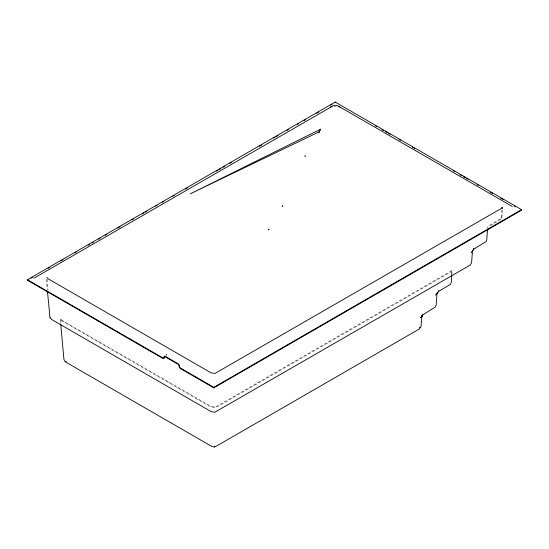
<?xml version="1.0" encoding="UTF-8"?>
<svg xmlns="http://www.w3.org/2000/svg" width="549" height="549" viewBox="0 0 549 549"><rect width="100%" height="100%" fill="white"/><g stroke="black" fill="none" stroke-linecap="round" stroke-linejoin="round"><path stroke-width="0.41" stroke-dasharray="2.75 2.06" d="M451.182 274.672L451.601 270.293L451.038 271.055L216.848 406.267L214.494 406.96L210.795 406.267L61.447 320.04L60.884 319.264L61.021 319.6M451.854 274.857L452.211 270.314L451.127 271.776L217.15 406.871L214.556 407.632L210.493 406.871L60.431 319.93M501.903 209.821L501.21 217.397L500.599 218.68L488.926 225.625L487.176 227.725M502.568 210.006L501.91 217.315L501.107 219.133L488.528 226.957M500.928 218.214L501.148 217.692M501.518 218.543L501.8 217.878M334.163 106.609L336.194 106.609M60.266 319.545L60.63 322.942M61.111 319.813L60.98 319.401L61.358 323.594M47.029 279.153L48.038 290.236M46.363 279.345L47.289 289.577"/><path stroke-width="0.82" d="M422.449 315.263L422.751 314.858L421.687 316.485L421.9 315.998L421.001 326.483L419.059 329.132L216.032 446.344L213.973 446.955L211.736 446.412L65.571 361.99L64.329 360.501L63.89 358.977L60.706 323.78M451.786 275.708L451.271 282.488L450.475 284.32L438.754 291.32L436.846 293.763L437.052 293.036L436.112 305.21L435.316 307.035L422.716 314.906M487.574 229.002L486.73 240.023L486.167 241.533L474.219 248.862L472.305 251.298L472.517 250.57L471.577 262.745L470.26 265.057L214.851 412.237L211.338 411.716L51.558 319.463L50.007 317.734M502.122 207.385L501.971 207.913M502.102 207.591L501.223 208.51L215.043 373.395L211.036 372.84L47.777 278.576L46.878 277.444M421.879 316.135L422.154 315.682L421.804 316.348L421.9 315.998M319.017 131.897L320.616 129.193L190.283 193.811L319.017 131.897L320.616 129.193M166.8 354.551L166.059 355.237M419.621 327.767L419.868 327.403M502.362 208.469L502.623 208.105M437.601 292.548L437.91 292.137M473.066 250.083L473.368 249.678M318.88 132.604L319.168 132.316L318.605 132.865M305.066 156.094L305.347 155.806L304.791 156.355M282.577 206.047L282.859 205.758L282.296 206.307M268.756 229.537L269.037 229.249L268.482 229.798M473.416 248.642L473.773 248.347M438.315 290.812L438.658 290.579M27.45 279.716L335.178 102.045L521.55 209.649L521.55 210.205L213.822 387.869L180.703 368.743A2.477 1.434 60 0 1 179.317 367.157A2.464 1.421 60 0 1 178.981 366.135L178.926 365.49A1.125 0.652 60 0 0 178.144 364.323L165.249 356.877A1.125 0.652 60 0 0 164.453 357.289L164.446 357.44A2.484 1.434 60 0 1 162.696 358.346L27.45 280.264L27.45 279.716L162.696 357.797A1.805 1.043 60 0 0 163.966 357.131L163.973 356.98A1.805 1.043 60 0 1 165.249 356.322L178.144 363.767A1.805 1.043 60 0 1 178.94 364.55L179.427 366.059A1.805 1.043 60 0 0 179.619 366.876L179.907 367.411A1.805 1.043 60 0 0 180.703 368.194L213.822 387.313L521.55 209.649M31.156 278.123L32.638 277.266M48.209 268.276L49.698 267.425M60.815 261.001L63.046 259.718M74.904 252.869L76.386 252.012M88.252 245.163L89.734 244.305M91.964 243.022L93.447 242.164M98.635 239.165L100.117 238.314M105.312 235.315L106.794 234.457M117.911 228.034L120.142 226.751M132 219.902L133.489 219.044M142.383 213.911L143.865 213.053M145.348 212.195L146.83 211.338M155.731 206.204L157.213 205.347M162.408 202.348L163.89 201.497M172.784 196.357L174.266 195.499M185.39 189.076L187.614 187.792M216.532 171.096L218.022 170.245M219.504 169.387L220.986 168.529M223.21 167.246L224.692 166.388M229.88 163.389L231.369 162.538M259.547 146.267L261.77 144.984M273.635 138.135L275.118 137.277M276.6 136.42L278.082 135.562M286.976 130.429L288.465 129.571M297.359 124.438L298.841 123.58M304.036 120.581L305.519 119.723M316.643 113.307L318.866 112.017M330.731 105.168L332.214 104.31M33.832 278.24L333.964 105.333L336.393 105.333L338.102 105.95L512.238 206.486M330.443 106.993L332.042 106.321M214.275 446.913L214.844 446.831M338.314 106.321L339.906 106.993M375.276 125.748L376.758 126.606M381.953 129.605L383.442 130.463M385.666 131.753L387.155 132.611M388.637 133.469L390.126 134.327M399.034 139.467L400.516 140.324M412.402 147.187L414.625 148.47M453.241 170.76L454.723 171.617M459.918 174.623L461.407 175.481M463.631 176.764L465.12 177.622M466.602 178.48L468.091 179.338M476.999 184.478L478.481 185.336M490.367 192.198L492.59 193.481M500.757 198.196L502.987 199.486M514.125 205.916L515.607 206.774M65.907 361.386L66.292 361.667M50.028 317.789L47.447 291.279M335.178 102.045L335.178 102.601M213.822 387.313L213.822 387.869M421.145 317.157L420.616 317.665L421.145 317.157M471.763 251.97L471.234 252.478L471.763 251.97M436.304 294.436L435.769 294.943L436.304 294.436"/></g></svg>
